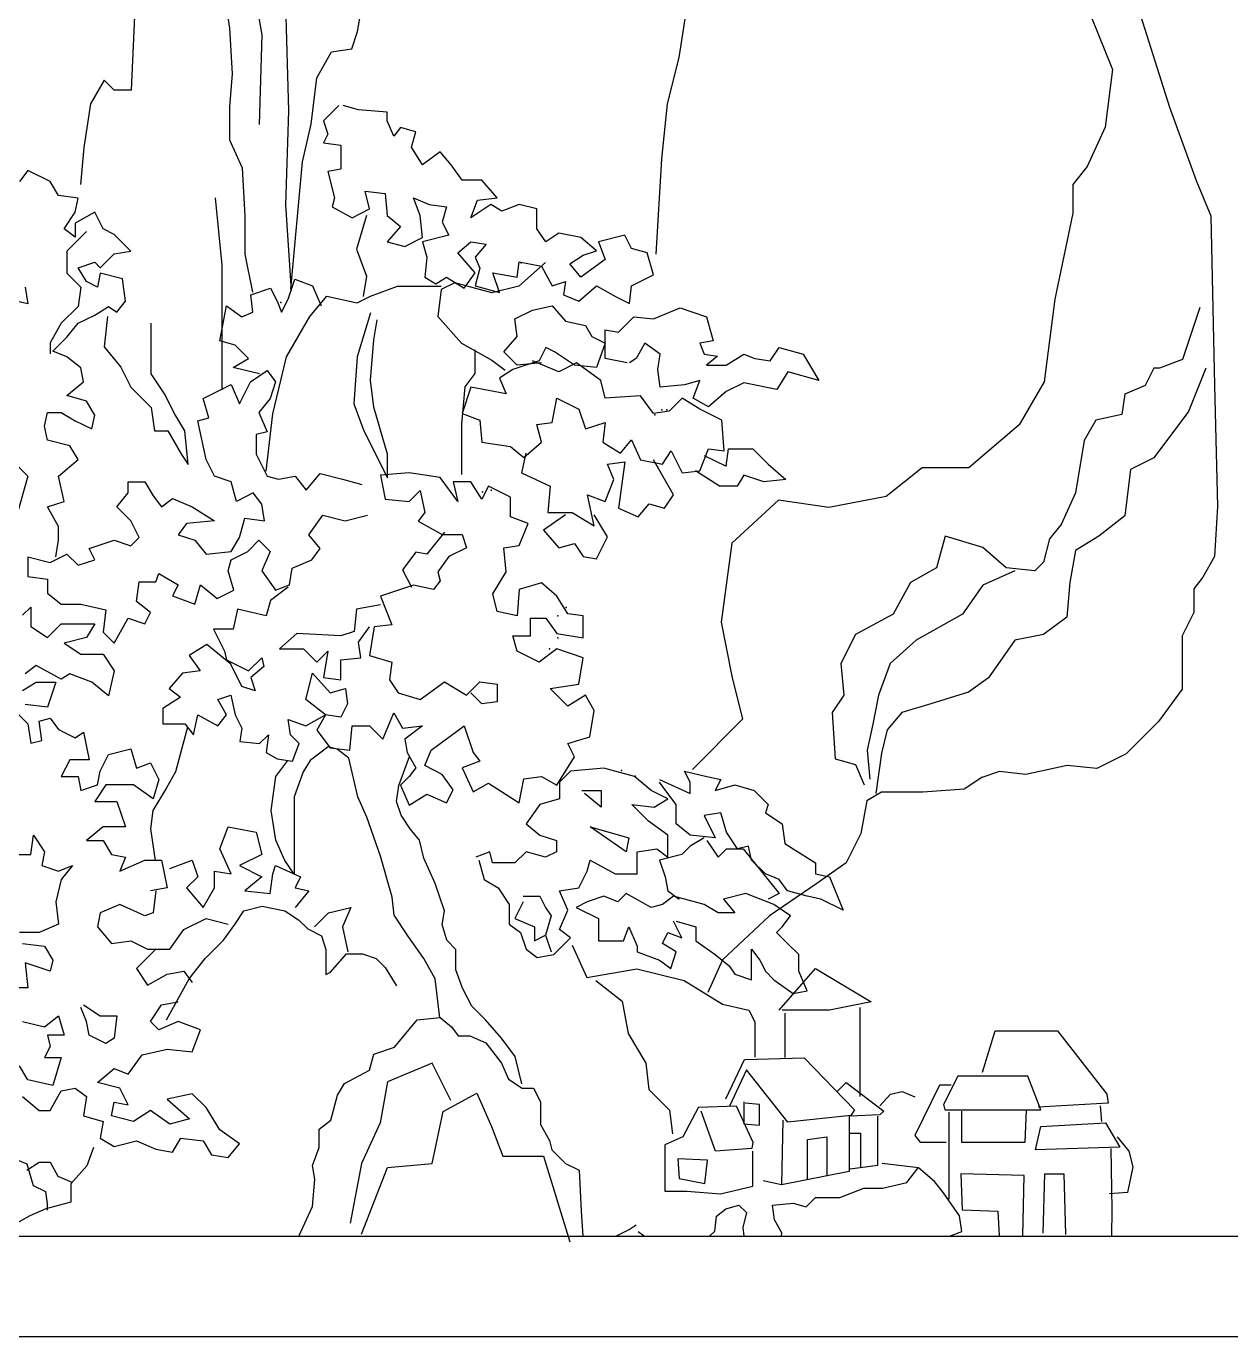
# Model space of a CAD drawing. Extents: x 36 to 981, y 1591 to 2057.
# Drawn here: x 237.2 to 463.4, y 1595.3 to 1841.5 of the extents above; entities that cross this region are included whole.
import ezdxf

# ---------------------------------------------------------------- set-up
doc = ezdxf.new("R2010")
doc.units = 0
doc.header["$LTSCALE"] = 0.9
doc.header["$MEASUREMENT"] = 0
doc.header["$PDSIZE"] = 15
for name, color, linetype in [('2', 2, 'CONTINUOUS'), ('3', 3, 'CONTINUOUS'), ('4', 4, 'CONTINUOUS')]:
    doc.layers.add(name, color=color, linetype=linetype)

msp = doc.modelspace()

# ---------------------------------------------------------------- linework, layer by layer
at = {"layer": '2'}
msp.add_lwpolyline([(976.5, 1614.2, -0.5), (976.5, 1595.3), (40.95, 1595.3, -0.5), (40.95, 1614.2)], format="xyb", close=True, dxfattribs=at)
at = {"layer": '3'}
for points in [[(275.37, 1859.22), (274.41, 1852.55), (274.41, 1847.3), (275.37, 1841.1), (275.85, 1832.52), (275.37, 1826.32), (275.37, 1820.13), (277.75, 1814.88), (278.23, 1805.82), (278.23, 1798.67), (279.66, 1791.52)], [(295.88, 1826.58), (292.99, 1823.69), (293.81, 1821.21), (292.99, 1819.56), (296.29, 1819.14), (296.29, 1814.6), (293.81, 1814.18), (295.05, 1809.23), (294.64, 1807.57), (298.36, 1805.51), (301.67, 1807.16), (300.84, 1810.47), (304.57, 1810.05), (304.98, 1805.92), (307.46, 1803.85), (304.98, 1800.96), (308.29, 1800.13), (311.6, 1801.79), (311.18, 1805.92), (309.94, 1809.23), (312.84, 1807.99), (316.14, 1807.57), (315.32, 1804.68), (316.56, 1802.2), (311.6, 1800.96), (312.42, 1798.07), (312.01, 1794.35), (314.08, 1793.11), (316.14, 1794.35), (319.45, 1792.28), (321.52, 1795.18), (318.21, 1798.89), (320.69, 1800.96), (323.59, 1800.55), (321.52, 1798.07), (322.35, 1796), (321.52, 1792.7), (326.07, 1791.46), (324.83, 1795.18), (329.38, 1794.35), (329.79, 1797.24), (333.93, 1796.41), (335.99, 1792.7), (338.48, 1793.52), (338.06, 1791.04), (340.96, 1789.8), (344.27, 1792.7), (347.99, 1790.63), (350.47, 1789.39), (350.88, 1792.7), (355.02, 1794.76), (353.78, 1798.89), (350.88, 1799.72), (349.64, 1802.2), (344.68, 1800.96), (345.92, 1797.65), (341.37, 1794.35), (339.3, 1796.83), (341.78, 1798.48), (344.27, 1799.31), (341.37, 1801.79), (337.24, 1802.61), (334.75, 1800.96), (333.1, 1803.44), (333.1, 1807.16), (329.79, 1807.99), (326.48, 1806.75), (324.42, 1807.99), (320.69, 1805.51), (321.93, 1808.81), (325.66, 1809.23), (322.76, 1812.53), (319.04, 1812.53), (316.97, 1815.42), (314.9, 1817.9), (311.6, 1815.42), (309.53, 1818.73), (310.35, 1821.62), (307.46, 1822.45), (306.22, 1820.8), (304.98, 1823.69), (304.98, 1825.34), (299.6, 1825.76), (296.71, 1826.58)], [(242.71, 1741.79), (243.23, 1744.92), (243.23, 1747.53), (241.14, 1751.19), (244.28, 1752.23), (243.23, 1756.94), (246.89, 1760.07), (245.32, 1762.68), (241.14, 1763.73), (240.62, 1766.34), (241.14, 1768.95), (243.75, 1768.95), (246.37, 1767.38), (249.5, 1765.82), (250.03, 1768.43), (248.46, 1771.04), (244.8, 1772.09), (247.93, 1774.7), (247.41, 1777.31), (244.8, 1779.4), (242.18, 1780.44), (244.8, 1783.06), (246.89, 1785.67), (250.03, 1787.23), (252.64, 1788.8), (254.21, 1787.76), (255.78, 1789.85), (255.25, 1794.03), (251.07, 1795.07), (250.55, 1792.46), (248.46, 1793.5), (246.89, 1796.11), (250.03, 1797.16), (251.07, 1796.11), (253.68, 1798.73), (256.82, 1799.25), (253.68, 1802.38), (251.59, 1803.43), (250.03, 1806.56), (246.37, 1804.47), (246.37, 1801.86), (244.28, 1803.43), (246.37, 1806.56), (246.89, 1809.17), (243.23, 1809.7), (241.66, 1812.31), (237.48, 1814.4), (235.91, 1812.31)], [(248.46, 1802.91), (244.8, 1799.25), (244.8, 1795.07), (247.41, 1792.46), (246.89, 1788.8), (243.75, 1785.67), (241.66, 1782.01), (241.66, 1779.92)], [(236.96, 1792.46), (237.48, 1789.32), (232.77, 1790.37)], [(280.99, 1776.17), (276.03, 1777.4), (278.93, 1779.06), (276.44, 1781.54), (273.55, 1782.36), (274.79, 1788.98), (277.68, 1786.91), (279.75, 1787.74), (279.34, 1791.04), (283.06, 1792.28), (284.3, 1789.8), (285.13, 1787.74), (286.37, 1790.22), (287.61, 1793.94), (290.92, 1792.7), (292.57, 1788.98)], [(333.93, 1778.23), (329.38, 1777.82), (326.9, 1780.3), (329.38, 1783.19), (328.96, 1786.5), (332.27, 1788.15), (335.99, 1788.98), (338.48, 1786.08), (342.2, 1785.26), (343.44, 1783.19), (345.92, 1781.95), (344.27, 1777.4), (340.13, 1777.82), (336.41, 1780.3), (334.75, 1781.12), (333.51, 1778.64)], [(350.06, 1778.23), (345.92, 1779.06), (345.92, 1784.43), (348.4, 1784.02), (351.3, 1786.91), (355.02, 1786.5), (359.98, 1788.56), (364.94, 1786.91), (366.18, 1782.36), (363.7, 1781.95), (364.53, 1779.88), (367.01, 1779.47), (364.94, 1777.82), (368.66, 1777.82), (371.97, 1779.88), (374.04, 1779.06), (376.94, 1778.64), (378.59, 1781.12), (383.14, 1779.88), (386.03, 1774.93), (380.24, 1776.58), (378.18, 1773.27), (371.97, 1774.51), (368.66, 1772.86), (365.36, 1769.97), (362.46, 1771.62), (363.7, 1774.93), (360.81, 1774.1), (356.26, 1773.69), (355.84, 1776.99), (356.26, 1779.88), (353.36, 1781.95), (351.71, 1779.06), (350.47, 1778.23)], [(333.51, 1778.64), (328.55, 1776.99), (326.07, 1775.34), (327.31, 1772.45), (320.69, 1773.69), (319.04, 1768.73), (322.35, 1767.49), (322.76, 1763.35), (328.14, 1762.53), (330.62, 1760.46), (333.93, 1763.35), (333.1, 1766.66), (335.99, 1767.07), (336.82, 1771.62), (340.96, 1769.55), (342.2, 1765.83), (345.92, 1767.07), (345.51, 1763.35), (348.81, 1761.29), (350.88, 1763.77), (352.54, 1760.05), (356.67, 1759.22), (358.33, 1761.7), (360.39, 1757.57), (363.7, 1757.98), (365.36, 1762.11), (368.25, 1761.7), (367.84, 1767.49), (363.7, 1769.55), (360.39, 1771.62), (357.91, 1769.14), (355.02, 1768.73), (352.54, 1772.03), (345.92, 1771.62), (345.09, 1774.93), (340.54, 1778.23), (337.24, 1776.58), (332.27, 1778.64)], [(237.48, 1741.79), (241.66, 1740.74), (244.8, 1742.31), (246.89, 1740.22), (250.03, 1741.26), (248.98, 1743.35), (253.68, 1744.92), (256.82, 1743.88), (258.39, 1745.44), (256.82, 1748.58), (254.21, 1751.19), (256.3, 1753.8), (256.3, 1755.89), (259.44, 1755.89), (261, 1753.28), (262.57, 1751.19), (264.66, 1752.76), (268.32, 1751.19), (272.5, 1748.58), (267.28, 1748.06), (265.71, 1745.97), (268.84, 1744.92), (270.94, 1742.31), (275.64, 1742.83), (277.21, 1745.44), (278.25, 1749.1), (281.91, 1748.58), (281.39, 1751.71), (279.82, 1753.8), (276.69, 1752.23), (275.64, 1755.89), (272.5, 1756.94), (270.94, 1760.07), (269.37, 1767.38), (271.46, 1767.91), (270.41, 1771.56), (275.64, 1774.17), (277.21, 1770.52), (279.3, 1774.7), (282.44, 1776.79), (284, 1774.7), (282.96, 1771.56), (280.87, 1768.95), (282.44, 1765.29), (280.34, 1764.77), (280.34, 1761.12), (282.44, 1756.94), (284.53, 1756.41), (287.66, 1756.94), (289.75, 1754.32), (292.37, 1757.46), (296.55, 1756.41), (300.21, 1755.37)], [(458.75, 1777.23), (455.49, 1769.08), (448.96, 1760.38), (444.61, 1758.21), (443.52, 1749.51), (438.63, 1745.71), (434.28, 1742.99), (433.19, 1737.01), (432.64, 1730.49), (428.29, 1727.23), (422.85, 1726.14), (417.96, 1719.08), (414.15, 1716.36), (407.08, 1714.19), (401.64, 1712.55), (398.92, 1709.29), (397.83, 1704.95), (396.75, 1697.34)], [(331.03, 1761.29), (330.21, 1757.57), (335.58, 1755.09), (335.17, 1750.13), (339.72, 1750.13), (343.85, 1747.65), (342.61, 1753.44), (345.92, 1752.2), (347.57, 1756.33), (346.33, 1759.22), (349.64, 1759.63), (348.4, 1750.96), (352.12, 1749.3), (354.19, 1751.78), (357.09, 1750.96), (358.74, 1753.44), (355.02, 1760.05)], [(364.53, 1760.87), (368.66, 1758.81), (369.08, 1762.11), (373.63, 1762.11), (376.52, 1759.22), (379.83, 1756.33), (375.7, 1755.92), (371.97, 1757.16), (370.73, 1755.09), (367.42, 1755.09), (362.88, 1757.98)], [(225.46, 1755.89), (228.07, 1759.03), (231.73, 1756.94), (234.34, 1760.07), (237.48, 1756.94), (235.39, 1749.62), (232.77, 1749.1), (230.68, 1751.19), (227.02, 1750.67)], [(286.37, 1736.08), (283.06, 1733.6), (282.23, 1730.71), (276.86, 1731.95), (276.03, 1728.23), (272.31, 1728.23), (274.38, 1724.09), (274.79, 1722.44), (278.93, 1720.38), (281.41, 1722.85), (281.82, 1721.2), (279.34, 1719.14), (280.17, 1716.66), (277.68, 1717.48), (275.62, 1721.62), (271.07, 1725.33), (267.76, 1723.27), (269.83, 1720.38), (266.52, 1719.96), (264.04, 1717.07), (266.11, 1715.42), (262.8, 1713.35), (262.8, 1710.46), (266.93, 1710.46), (268.59, 1708.39), (269.41, 1712.11), (273.14, 1710.04), (274.79, 1712.11), (273.14, 1715), (275.62, 1715.83), (276.44, 1712.11), (277.68, 1709.63), (277.27, 1707.15), (280.99, 1706.74), (282.65, 1708.39), (282.23, 1705.08), (284.3, 1703.85), (287.2, 1703.43), (288.44, 1706.74), (286.78, 1708.39), (286.37, 1711.28), (289.68, 1710.04), (293.4, 1712.11), (289.68, 1715), (290.92, 1719.96), (294.23, 1716.24), (297.12, 1717.07), (297.53, 1714.18), (296.29, 1711.7), (293.4, 1712.11), (291.75, 1709.22), (294.23, 1705.91), (297.95, 1705.5), (298.36, 1710.04), (301.67, 1710.04), (304.15, 1707.56), (306.22, 1712.52), (307.87, 1709.63), (311.6, 1710.04), (308.29, 1707.56), (308.7, 1705.08), (310.35, 1702.19), (309.11, 1700.54), (307.46, 1698.89), (309.11, 1695.17), (312.42, 1697.23), (316.14, 1695.58), (317.39, 1698.06), (315.32, 1700.95), (312.01, 1702.61), (313.25, 1705.5), (319.45, 1710.04), (321.11, 1705.08), (322.35, 1703.43), (319.04, 1702.19), (321.11, 1697.65), (324, 1699.3), (329.79, 1695.58), (330.62, 1700.13), (333.93, 1700.54), (336.82, 1698.89), (340.13, 1704.26), (338.89, 1706.74), (343.02, 1707.98), (343.85, 1712.94), (342.2, 1715.83), (338.89, 1713.76), (335.58, 1717.07), (340.96, 1717.9), (341.78, 1722.85), (336.82, 1724.51), (333.51, 1722.03), (329.38, 1724.09), (328.55, 1726.99), (331.86, 1726.99), (331.86, 1730.29), (334.75, 1730.29), (336.82, 1727.4), (341.78, 1726.57), (341.78, 1730.71), (338.89, 1731.12), (336.82, 1734.43), (333.93, 1736.91), (329.79, 1735.67), (329.38, 1730.71), (325.66, 1731.53), (324.83, 1734.84), (327.31, 1738.97), (326.9, 1743.52), (329.79, 1743.93), (331.45, 1748.06), (328.14, 1749.3), (328.14, 1753.02), (324, 1755.09), (322.76, 1752.61), (320.69, 1755.92), (317.39, 1755.92), (318.21, 1752.2), (314.9, 1756.74), (309.11, 1757.57), (303.74, 1757.16), (304.57, 1752.61), (309.11, 1752.2), (311.18, 1754.26), (312.01, 1750.13), (310.77, 1748.48), (315.32, 1746), (319.04, 1746), (319.87, 1743.52), (316.56, 1741.86), (314.49, 1738.97), (314.9, 1737.32), (313.66, 1735.67), (309.94, 1736.49), (303.74, 1734.43), (305.81, 1729.05), (302.5, 1728.64), (301.67, 1723.27), (305.81, 1722.03), (305.39, 1718.72), (307.05, 1716.24), (311.18, 1715), (315.73, 1718.31), (319.87, 1715.83), (322.35, 1718.31), (325.66, 1717.9), (325.66, 1714.59), (322.76, 1714.18), (320.69, 1716.24)], [(237.48, 1741.79), (237.48, 1738.13), (241.14, 1737.61), (241.14, 1735), (243.75, 1732.91), (247.41, 1732.91), (252.12, 1731.86), (251.59, 1727.68), (253.68, 1725.59), (256.3, 1730.29), (259.44, 1729.25), (260.48, 1731.34), (257.87, 1733.43), (258.39, 1737.09), (261.53, 1737.09), (262.05, 1738.65), (265.71, 1736.56), (264.66, 1734.47), (268.84, 1732.91), (269.89, 1736.56), (273.03, 1733.95), (276.16, 1735.52), (275.12, 1739.17), (275.64, 1741.26), (278.78, 1742.83), (280.87, 1744.92), (282.96, 1742.83), (281.39, 1739.17), (284, 1735.52), (286.62, 1736.56), (287.14, 1739.7), (290.8, 1741.26), (292.37, 1743.35), (290.28, 1745.97), (292.89, 1749.62), (297.07, 1748.58), (301.25, 1749.62)], [(338.48, 1749.72), (334.34, 1746.82), (337.24, 1743.52), (340.13, 1744.34), (341.78, 1741.86), (344.27, 1741.45), (346.33, 1745.58), (343.85, 1749.72)], [(315.73, 1746.41), (312.42, 1742.28), (310.35, 1742.69), (307.87, 1739.39), (309.53, 1736.08)], [(422.85, 1739.19), (416.87, 1736.47), (413.06, 1731.03), (404.36, 1726.14), (399.47, 1721.79), (397.29, 1715.82), (396.2, 1710.38), (395.11, 1705.49), (395.66, 1700.05)], [(236.43, 1730.82), (238, 1732.38), (238, 1728.73), (241.14, 1726.64), (243.75, 1729.25), (250.03, 1729.25), (248.46, 1726.64), (244.28, 1725.59), (247.41, 1723.5), (251.59, 1723.5), (253.68, 1720.37), (252.64, 1715.67), (249.5, 1718.28), (245.32, 1719.85), (243.75, 1718.8), (239.05, 1721.41), (236.96, 1719.85)], [(303.74, 1732.77), (299.19, 1731.95), (298.78, 1727.81), (296.29, 1726.99), (288.02, 1727.4), (284.71, 1724.51), (289.26, 1724.51), (291.75, 1722.03), (293.81, 1724.09), (292.99, 1719.14), (296.29, 1718.72), (296.29, 1722.44), (300.02, 1722.85), (299.6, 1725.75), (301.67, 1728.64)], [(236.43, 1716.71), (239.05, 1718.28), (242.71, 1718.28), (241.14, 1713.58), (236.96, 1714.1)], [(235.39, 1712.53), (237.48, 1710.44), (238, 1706.79), (240.09, 1707.31), (239.57, 1710.97), (241.66, 1711.49), (243.23, 1709.4), (246.37, 1707.83), (247.93, 1708.88), (248.98, 1703.65), (245.32, 1703.65), (243.75, 1700.52), (246.89, 1700.52), (247.41, 1697.91), (250.55, 1698.95), (251.07, 1701.56), (252.64, 1704.7), (256.82, 1705.74), (257.87, 1702.09), (260.48, 1703.13), (262.05, 1700), (261, 1696.34), (257.34, 1698.95), (252.12, 1698.95), (250.03, 1695.82), (254.21, 1695.82), (255.78, 1691.12), (251.59, 1691.12), (248.46, 1688.5), (251.59, 1688.5), (253.16, 1685.89), (255.78, 1685.37), (254.73, 1682.76), (259.44, 1684.85), (262.57, 1684.85), (263.62, 1679.62), (260.48, 1679.1)], [(322.16, 1684.85), (323.21, 1681.19), (325.82, 1679.62), (327.91, 1676.49), (327.91, 1672.83), (330.01, 1671.27), (331.05, 1668.13), (333.14, 1666.56), (336.28, 1667.09), (339.42, 1670.22), (337.32, 1671.79), (338.89, 1675.44), (337.32, 1679.1), (340.98, 1679.62), (342.55, 1682.76), (343.07, 1684.85), (347.78, 1682.24), (351.96, 1682.24), (351.96, 1686.41), (355.62, 1686.94), (357.71, 1685.37), (357.71, 1689.55), (354.05, 1692.16), (350.92, 1695.29), (355.1, 1694.77), (357.71, 1696.34), (354.58, 1697.91), (351.44, 1700.52), (345.69, 1702.09), (339.42, 1701.56), (337.32, 1699.47), (337.32, 1696.34), (333.67, 1695.29), (331.05, 1691.64), (333.67, 1689.55), (336.8, 1688.5), (336.8, 1686.41), (334.71, 1685.37), (331.05, 1686.41), (328.96, 1684.32), (324.78, 1684.32), (324.26, 1686.41), (321.64, 1685.37)], [(356.14, 1700), (361.89, 1697.38), (361.89, 1699.47), (360.85, 1701.56), (365.03, 1700.52), (367.64, 1700), (366.6, 1697.91), (370.26, 1698.95), (373.92, 1697.91), (376.53, 1695.29), (376.01, 1693.73), (379.14, 1691.64), (379.67, 1687.98), (381.24, 1686.94), (385.42, 1684.32), (385.42, 1682.24), (388.03, 1681.71), (390.64, 1675.44), (386.46, 1677.53), (383.85, 1678.06), (380.19, 1679.1), (378.62, 1681.19), (376.01, 1682.24), (373.39, 1684.85), (372.87, 1687.46), (370.78, 1686.94), (368.69, 1690.07), (367.64, 1693.73), (364.51, 1693.21), (366.6, 1689.03), (361.89, 1689.55), (359.28, 1691.64), (359.28, 1695.29), (357.71, 1697.38), (356.14, 1699.47)], [(341.51, 1697.91), (345.17, 1697.91), (345.17, 1694.77), (342.03, 1697.38)], [(232.77, 1685.89), (238, 1685.89), (238.53, 1689.55), (240.62, 1686.41), (240.09, 1683.8), (243.23, 1682.76), (245.84, 1683.8), (243.75, 1681.19), (242.71, 1677.01), (243.23, 1672.83), (239.57, 1671.27), (235.91, 1671.27)], [(264.14, 1683.28), (268.32, 1684.85), (269.37, 1681.71), (267.28, 1679.62), (270.41, 1675.97), (272.5, 1679.62), (272.5, 1682.76), (275.64, 1682.24), (273.55, 1686.94), (275.12, 1691.12), (280.34, 1690.07), (281.39, 1685.89), (277.21, 1683.8), (281.39, 1681.71), (278.25, 1679.1), (282.96, 1678.58), (283.48, 1682.24), (284, 1683.8), (288.71, 1681.71), (287.66, 1679.62), (290.28, 1679.1), (287.66, 1675.97)], [(343.07, 1691.12), (350.39, 1689.03), (349.87, 1686.41), (343.07, 1691.12)], [(364.51, 1689.03), (361.89, 1687.46), (360.33, 1685.89), (356.14, 1684.85), (357.19, 1681.71), (357.71, 1679.1), (359.8, 1677.53)], [(365.03, 1688.5), (367.12, 1685.37), (368.69, 1686.94), (371.83, 1686.94), (378.62, 1678.58), (376.53, 1677.53)], [(261.53, 1679.1), (261, 1674.92), (259.44, 1674.4), (254.73, 1676.49), (251.07, 1674.92), (250.55, 1672.31), (253.16, 1669.18), (256.82, 1669.7), (259.96, 1668.13), (264.14, 1668.13), (266.75, 1671.79), (270.94, 1673.88), (275.12, 1672.83)], [(330.53, 1677.01), (328.96, 1673.88), (332.62, 1672.31), (332.62, 1669.7), (334.71, 1670.74), (335.76, 1667.61)], [(330.53, 1678.06), (333.67, 1678.06), (334.71, 1675.97), (335.76, 1674.4), (334.71, 1670.74)], [(359.28, 1673.35), (362.94, 1672.31), (362.94, 1669.7), (366.6, 1667.09), (369.21, 1665), (370.26, 1663.43), (373.39, 1662.38), (373.39, 1665.52), (373.39, 1668.13), (374.96, 1666.04), (376.01, 1663.95), (377.58, 1662.38), (381.24, 1659.77), (383.85, 1660.3), (382.28, 1663.95), (382.28, 1667.09), (380.19, 1669.18), (378.1, 1671.27), (379.14, 1672.31), (380.71, 1674.4), (377.58, 1676.49), (372.35, 1678.58), (368.17, 1677.53), (370.26, 1674.92), (367.12, 1674.92), (364.51, 1676.49), (358.76, 1678.06), (356.67, 1676.49), (354.58, 1675.97), (349.87, 1678.58), (348.3, 1677.01), (345.69, 1678.06), (342.55, 1677.01), (340.46, 1675.97), (344.64, 1673.88), (344.64, 1669.7), (349.35, 1669.7), (350.39, 1672.31), (351.96, 1668.65), (351.96, 1667.61), (356.14, 1666.04), (358.23, 1664.47), (359.28, 1667.61), (356.67, 1669.18), (357.71, 1671.27), (360.33, 1670.22), (358.76, 1673.35)], [(291.32, 1672.31), (293.94, 1674.92), (298.12, 1675.97), (296.55, 1672.31), (297.6, 1667.61)], [(236.43, 1669.18), (240.62, 1668.65), (242.18, 1666.04), (241.66, 1663.95), (236.96, 1665.52), (237.48, 1660.82), (234.87, 1660.82)], [(261.53, 1668.13), (257.87, 1664.47), (259.96, 1661.34), (263.62, 1663.43), (266.75, 1663.95), (268.32, 1661.86)], [(378.62, 1656.64), (385.42, 1664.47), (395.87, 1658.21), (388.03, 1656.64), (379.14, 1656.64)], [(236.43, 1640.44), (239.57, 1637.83), (241.66, 1637.83), (243.75, 1641.49), (246.37, 1642.01), (248.46, 1640.44), (247.93, 1636.79), (251.59, 1635.74), (251.07, 1632.61), (253.68, 1631.04), (257.87, 1632.09), (261.53, 1630.52), (264.66, 1630), (266.23, 1632.61), (270.41, 1632.09), (271.98, 1629.47), (275.12, 1628.95), (277.21, 1631.56), (273.55, 1634.18), (270.94, 1638.36), (268.32, 1640.97), (263.62, 1639.92), (267.8, 1636.27), (264.14, 1635.22), (260.48, 1637.83), (257.34, 1635.74), (253.16, 1636.79), (253.68, 1639.4), (256.3, 1638.88), (254.73, 1642.01), (250.55, 1643.06), (253.68, 1645.67), (256.3, 1644.62), (258.91, 1648.28), (263.62, 1649.33), (268.32, 1648.8), (269.89, 1652.98), (265.71, 1654.55), (262.05, 1652.98), (260.48, 1654.55), (262.57, 1657.68), (265.71, 1658.21)], [(247.93, 1657.68), (251.07, 1655.59), (254.21, 1655.59), (253.68, 1651.41), (252.12, 1650.37), (248.98, 1651.94), (248.46, 1654.55), (247.41, 1657.16)], [(393.78, 1657.16), (393.78, 1646.19), (393.78, 1640.44)], [(236.43, 1654.55), (240.62, 1653.5), (243.23, 1655.59), (244.28, 1651.94), (241.14, 1651.94), (241.66, 1649.85), (240.62, 1647.76), (243.75, 1647.76), (242.18, 1642.53), (237.48, 1643.58), (235.91, 1646.19)], [(379.67, 1656.12), (379.67, 1647.76)], [(416.78, 1645.01), (419.21, 1652.8), (430.9, 1652.8), (440.15, 1640.87), (440.39, 1639.17), (427.25, 1638.44)], [(368.59, 1640.02), (372.1, 1647.38), (383.32, 1647.73), (392.78, 1637.92), (392.08, 1636.87), (380.24, 1635.59), (372.44, 1645.46), (369.29, 1638.62)], [(316.9, 1639.7), (313.41, 1646.68), (305.03, 1643.19), (303.63, 1635.51), (300.14, 1627.83), (298.04, 1616.66)], [(412.15, 1644.28), (409.47, 1638.93), (409.72, 1637.96), (427.73, 1637.96), (425.3, 1644.28), (412.15, 1644.28)], [(300.14, 1614.57), (305.03, 1627.13), (313.41, 1627.83), (315.5, 1637.6), (321.79, 1641.09), (324.58, 1634.81), (326.68, 1629.23), (334.36, 1629.23), (339.25, 1613.17)], [(363.45, 1638.44), (360.53, 1632.85), (357.12, 1631.39), (357.12, 1622.63), (361.26, 1622.63), (367.59, 1622.14), (373.68, 1623.6), (373.68, 1630.17)], [(363.45, 1638.44), (370.51, 1638.68), (373.68, 1631.87), (373.44, 1630.66), (366.62, 1630.17), (363.94, 1637.71)], [(412.88, 1637.71), (412.88, 1631.87), (424.81, 1631.87), (425.05, 1637.96)], [(379.28, 1636.01), (379.04, 1623.84)], [(427.73, 1634.79), (439.91, 1635.52), (442.59, 1630.9), (426.76, 1630.41), (427.73, 1634.79)], [(231.8, 1616.51), (230.65, 1618.53), (228.62, 1618.82), (228.62, 1621.43), (226.59, 1622.87), (224.57, 1622.87), (224.57, 1627.79), (226.59, 1630.1), (229.2, 1630.68), (230.36, 1632.71), (234.12, 1631.55), (234.41, 1628.95), (237.3, 1627.79), (238.46, 1623.74), (240.78, 1622.58), (241.07, 1620.27), (241.07, 1619.11)], [(383.91, 1624.82), (383.91, 1632.36), (387.56, 1632.85), (387.56, 1625.55)], [(391.7, 1633.58), (393.89, 1633.58), (393.89, 1627.01)], [(440.88, 1630.66), (441.12, 1619.22), (441.01, 1614.2)], [(237.3, 1626.63), (239.62, 1628.08), (241.65, 1628.08), (243.09, 1625.48), (245.7, 1624.32)], [(359.56, 1628.71), (359.8, 1625.06), (364.67, 1624.09), (365.16, 1628.47), (359.56, 1628.71)], [(424.35, 1614.26), (424.61, 1625.63), (412.71, 1625.89), (412.97, 1619.17), (419.7, 1618.91), (419.95, 1614.26)], [(428.23, 1614.78), (428.49, 1625.89), (432.11, 1625.89), (432.37, 1614.52)]]:
    msp.add_lwpolyline(points, dxfattribs=at)
for p in [(330.15, 1797.04), (285.02, 1789.56), (355.26, 1768.46), (356.57, 1769.39), (357.51, 1769.39), (355.73, 1758.79), (322.85, 1754.03), (324.53, 1754.31), (337.04, 1730.74), (338.59, 1732.3), (337.04, 1726.59), (335.48, 1724.51), (348.97, 1701.67), (351.57, 1700.63)]:
    msp.add_point(p, dxfattribs=at)
at = {"layer": '4'}
for points in [[(267.26, 1987), (268.69, 1982.71), (272.03, 1977.46), (273.46, 1968.88), (273.46, 1961.25), (274.89, 1956.01), (277.75, 1949.81), (278.71, 1940.27), (279.66, 1924.54), (278.71, 1919.77), (279.18, 1915.48), (281.09, 1907.85), (279.66, 1899.75), (280.14, 1889.74), (281.57, 1884.01), (282.05, 1877.34), (282.05, 1868.76), (278.72, 1855.08), (281.44, 1839.86), (280.89, 1823.01)], [(423, 1882.53), (425.03, 1869.05), (431.1, 1857.59), (437.17, 1843.43), (441.21, 1833.32), (439.86, 1822.54), (436.49, 1815.12), (433.79, 1811.75), (433.79, 1806.36), (430.42, 1790.18), (428.4, 1774.68), (423.68, 1766.59), (414.23, 1758.5), (405.47, 1758.5), (398.72, 1753.11), (387.93, 1751.09), (378.49, 1752.44), (369.72, 1744.35), (367.69, 1729.52), (369.72, 1719.41), (371.74, 1711.32), (362.3, 1701.89)], [(260.01, 1856.63), (257.48, 1843.35), (256.85, 1829.45), (253.69, 1829.45), (251.79, 1831.35), (249.26, 1826.92), (248, 1818.7), (247.36, 1811.75)], [(286.88, 1792.11), (289.05, 1816.02), (290.68, 1823.09), (291.77, 1831.78), (294.49, 1836.68), (298.3, 1837.22), (299.39, 1840.48), (301.02, 1849.72)], [(361.93, 1849.72), (359.76, 1835.59), (357.58, 1826.89), (356.5, 1816.57), (355.41, 1798.63)], [(445.31, 1847.32), (451.95, 1826.3), (456.93, 1812.47), (459.7, 1805.83), (460.39, 1773.96), (460.95, 1751.28), (460.39, 1741.87), (458.18, 1738), (456.52, 1735.79), (456.52, 1731.36), (454.31, 1726.94), (454.31, 1716.98), (449.88, 1710.89), (443.79, 1704.81), (438.25, 1702.04), (432.72, 1702.6), (424.97, 1700.94), (419.98, 1701.49), (416.66, 1700.38), (413.34, 1698.17), (405.59, 1697.62), (397.84, 1697.62), (395.07, 1695.96), (393.97, 1689.87), (391.2, 1684.34), (385.66, 1680.47), (376.81, 1674.38), (367.95, 1666.09), (365.18, 1660)], [(285.84, 1845.52), (286.4, 1825.6), (285.84, 1807.9), (286.95, 1791.86)], [(272.66, 1809.22), (273.93, 1796.58), (273.93, 1786.47), (273.93, 1773.2)], [(301.1, 1805.9), (299.2, 1799.58), (301.1, 1794.52), (300.47, 1790.73)], [(334.73, 1797.09), (329.67, 1792.67), (324.61, 1791.4), (317.65, 1793.3), (315.12, 1792.04), (314.49, 1786.98), (318.92, 1781.92), (324.61, 1778.76), (327.14, 1776.87)], [(282.24, 1757.91), (283.5, 1768.65), (286.03, 1779.4), (290.46, 1786.98), (293.62, 1790.77), (299.31, 1789.51), (301.84, 1790.77), (306.9, 1792.67), (315.12, 1792.67)], [(301.84, 1787.61), (299.31, 1779.4), (298.68, 1770.55), (300.58, 1765.49), (305, 1756.64), (305, 1761.07), (302.47, 1769.91), (301.84, 1774.97), (302.47, 1782.56), (303.11, 1786.35)], [(457.66, 1788.65), (454.4, 1778.86), (450.05, 1777.23), (448.96, 1777.23), (447.33, 1773.97), (443.52, 1772.34), (442.98, 1768.54), (438.08, 1767.45), (435.91, 1763.65), (434.28, 1753.86), (431.56, 1747.88), (429.38, 1745.17), (428.29, 1740.82), (426.66, 1739.19), (421.22, 1739.73), (416.87, 1743.54), (409.8, 1745.71), (408.17, 1739.73), (403.27, 1737.01), (400.01, 1731.03), (392.94, 1727.23), (390.22, 1721.79), (390.76, 1715.82), (388.59, 1712.55), (389.13, 1703.86), (392.94, 1702.77), (394.57, 1698.97)], [(252.4, 1786.94), (251.77, 1781.25), (254.93, 1777.46), (256.83, 1773.66), (260.62, 1769.87), (261.26, 1765.45), (263.79, 1765.45), (266.32, 1761.02), (267.58, 1759.13), (266.95, 1765.45), (265.05, 1768.61), (263.15, 1772.4), (260.62, 1776.19), (260.62, 1781.25), (260.62, 1785.67)], [(321.45, 1780.66), (321.45, 1776.24), (319.55, 1773.71), (318.92, 1766.75), (318.92, 1757.27)], [(267.45, 1709.81), (265.22, 1701.43), (263.5, 1698.44), (260.94, 1694.16), (260.51, 1690.74), (261.36, 1684.75)], [(314.86, 1655.24), (314.01, 1662.51), (311.87, 1666.36), (308.87, 1670.64), (306.3, 1674.49), (305.88, 1677.91), (303.74, 1685.61), (301.17, 1692.88), (299.46, 1696.73), (297.74, 1704), (295.6, 1705.71), (293.89, 1706.13), (290.47, 1703.57), (289.18, 1701.43), (287.47, 1696.73), (287.47, 1690.74), (287.47, 1685.61), (287.47, 1682.18), (285.76, 1684.75), (284.05, 1688.6), (283.19, 1694.16), (284.05, 1700.57), (286.29, 1703.56)], [(330.27, 1642.84), (328.99, 1647.97), (326.42, 1651.39), (323.42, 1654.81), (320.85, 1657.38), (319.14, 1660.8), (317.86, 1664.22), (317.86, 1668.07), (316.15, 1669.78), (315.29, 1672.77), (315.72, 1675.34), (314.01, 1680.47), (311.87, 1685.18), (311.01, 1688.6), (309.3, 1690.74), (307.59, 1693.3), (306.73, 1695.87), (307.16, 1698.86), (309.14, 1704.31)], [(263.5, 1654.81), (267.78, 1662.51), (270.78, 1666.36), (274.2, 1669.78), (276.34, 1672.77), (278.06, 1675.34), (281.48, 1676.2), (285.76, 1675.34), (288.33, 1673.63), (290.04, 1671.92), (292.61, 1670.64), (293.46, 1668.07), (293.46, 1665.93), (293.46, 1663.37), (294.32, 1663.79), (297.32, 1667.21), (300.31, 1667.21), (302.88, 1666.36), (304.59, 1664.65), (306.73, 1661.23)], [(339.72, 1668.85), (342.48, 1662.77), (351.89, 1664.43), (360.75, 1662.21), (367.95, 1657.79), (372.93, 1656.68), (374.04, 1654.47), (374.04, 1647.83)], [(344.14, 1662.21), (349.13, 1658.34), (350.23, 1652.26), (353.56, 1646.73), (354.11, 1641.75), (357.98, 1637.87), (358.54, 1633.45)], [(288.38, 1614.2), (290.94, 1619.75), (291.37, 1624.88), (290.94, 1627.45), (292.22, 1630.87), (292.22, 1634.29), (294.36, 1636), (295.65, 1640.71), (296.93, 1642.85), (301.64, 1645.41), (302.49, 1648.41), (306.35, 1649.69), (308.49, 1652.26), (310.63, 1654.82), (314.91, 1655.25), (317.05, 1653.54), (318.33, 1651.83), (320.47, 1651.83), (323.47, 1650.55), (326.46, 1646.7), (327.75, 1643.7), (330.31, 1641.99), (332.45, 1641.99), (333.74, 1639.43), (333.74, 1635.15), (335.45, 1632.16), (335.88, 1630.44), (338.45, 1627.88), (341.01, 1626.6), (341.44, 1618.9), (341.75, 1614.2)], [(389.51, 1641.36), (391.21, 1643.06), (398.27, 1637.71), (397.54, 1636.98), (391.94, 1636.74)], [(410.93, 1642.58), (408.74, 1642.58), (404.12, 1633.09), (405.09, 1631.87), (409.96, 1631.87)], [(397.54, 1638.68), (399.49, 1640.87), (401.68, 1641.36), (404.12, 1640.39)], [(371.98, 1639.41), (371.98, 1635.28), (374.9, 1635.04), (374.9, 1638.93), (372.22, 1639.17)], [(410.45, 1637.47), (410.45, 1621.17)], [(438.93, 1638.68), (439.18, 1635.77)], [(391.73, 1636.87), (391.73, 1626.36), (379.04, 1623.84)], [(397.05, 1636.74), (397.05, 1627.49), (391.94, 1626.76)], [(442.1, 1632.85), (444.29, 1630.17), (445.02, 1627.25), (444.05, 1622.38), (440.64, 1622.14)], [(249.81, 1630.86), (248.52, 1627.44), (245.53, 1624.02), (245.53, 1620.6), (240.82, 1619.31), (237.83, 1618.03), (234.83, 1616.32), (231.41, 1615.46), (230.99, 1614.2)], [(410.59, 1614.2), (412.92, 1615.05), (412.49, 1618.04), (409.49, 1622.32), (407.78, 1624.46), (404.78, 1627.02), (397.94, 1627.88)], [(379.02, 1614.2), (379.11, 1614.8), (377.71, 1617.25), (377.36, 1620.05), (381.21, 1620.4), (383.67, 1619.7), (385.42, 1621.46), (389.98, 1621.46), (394.54, 1623.21), (398.04, 1623.21), (402.6, 1624.26), (404.7, 1627.06)], [(379.04, 1623.84), (375.63, 1624.57)], [(365.54, 1614.2), (366.49, 1615.15), (366.84, 1617.95), (368.59, 1619.35), (371.05, 1620.05), (372.45, 1618.65), (371.75, 1615.85), (371.98, 1614.2)], [(347.89, 1614.2), (350.43, 1615.48), (351.71, 1616.33)], [(352.14, 1615.05), (353.29, 1614.2)]]:
    msp.add_lwpolyline(points, dxfattribs=at)

doc.saveas('drawing.dxf')
